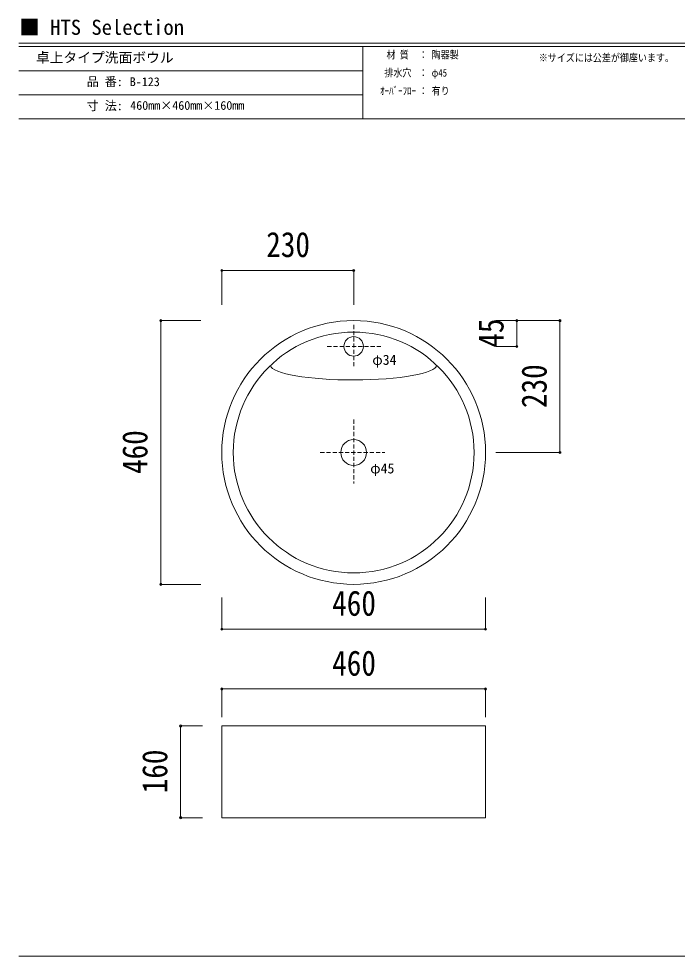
# Model space of a CAD drawing. Units: millimetres, scale not verified. Extents: x -1203 to 1210, y -824 to 811.
# Drawn here: x -1203 to -54, y -824 to 811 of the extents above; entities that cross this region are included whole.
import ezdxf
from ezdxf.enums import TextEntityAlignment as Align

# ---------------------------------------------------------------- set-up
doc = ezdxf.new("R2010")
doc.units = ezdxf.units.MM
doc.header["$LTSCALE"] = 6
doc.header["$PDMODE"] = 32
doc.header["$PDSIZE"] = 3.6
doc.linetypes.add('DASHED1', pattern=[1.8, 1.2, -0.6])
doc.layers.add('F-0', color=7, linetype='Continuous', lineweight=15)
doc.styles.add('ＭＳ ゴシック', font='')
doc.styles.get('ＭＳ ゴシック').set_extended_font_data('MS Gothic')

msp = doc.modelspace()

# ---------------------------------------------------------------- linework, layer by layer
at = {"layer": 'F-0'}
for p, q in [((1202.441, 768.043), (-1202.503, 768.043)), ((1202.441, 762.043), (-1202.503, 762.043)), ((-602.503, 762.043), (-602.503, 636.043)), ((-602.503, 720.043), (-1202.503, 720.043)), ((-602.503, 678.043), (-1202.503, 678.043)), ((1202.441, 636.043), (-1202.503, 636.043)), ((-848.466, -422.773), (-848.466, -582.773)), ((-848.466, -422.773), (-388.466, -422.773)), ((-388.466, -422.773), (-388.466, -582.773)), ((-1202.503, -824.477), (1202.441, -824.477))]:
    msp.add_line(p, q, dxfattribs=at)
at = {"layer": 'F-0', "color": 4, "lineweight": 9}
for p, q in [((-848.466, 371.773), (-618.466, 371.773)), ((-848.466, 371.773), (-848.466, 311.759)), ((-618.466, 371.773), (-618.466, 311.759)), ((-954.861, 284.195), (-954.861, -175.805)), ((-954.861, 284.195), (-884.77, 284.195)), ((-333.928, 284.195), (-370.763, 284.195)), ((-258.788, 284.195), (-370.763, 284.195)), ((-333.928, 284.195), (-333.928, 239.195)), ((-258.788, 284.195), (-258.788, 54.195)), ((-333.928, 239.195), (-370.763, 239.195)), ((-258.788, 54.195), (-370.763, 54.195)), ((-954.861, -175.805), (-884.77, -175.805)), ((-848.466, -253.825), (-848.466, -198.889)), ((-388.466, -253.825), (-388.466, -198.889)), ((-848.466, -253.825), (-388.466, -253.825)), ((-848.466, -358.325), (-848.466, -407.263)), ((-848.466, -358.325), (-388.466, -358.325)), ((-388.466, -358.325), (-388.466, -407.263)), ((-920.223, -422.773), (-920.223, -582.773)), ((-920.223, -422.773), (-882.335, -422.773)), ((-920.223, -582.773), (-882.335, -582.773))]:
    msp.add_line(p, q, dxfattribs=at)
at = {"layer": 'F-0', "color": 4, "linetype": 'DASHED1', "lineweight": 9}
for p, q in [((-618.466, 276.641), (-618.466, 201.104)), ((-570.894, 239.195), (-667.581, 239.195)), ((-618.466, 111.556), (-618.466, 0.101)), ((-676.676, 54.195), (-564.384, 54.195))]:
    msp.add_line(p, q, dxfattribs=at)
at = {"layer": 'F-0'}
msp.add_lwpolyline([(-848.466, -422.773), (-848.466, -582.773), (-388.466, -582.773)], dxfattribs=at)
for centre, radius in [((-618.466, 54.195), 230), ((-618.466, 54.195), 210), ((-618.466, 239.195), 17), ((-618.466, 54.195), 22.5)]:
    msp.add_circle(centre, radius, dxfattribs=at)
msp.add_ellipse((-618.766, 206.755), major_axis=(145, 0), ratio=0.18, start_param=3.17478569, end_param=6.26953161, dxfattribs=at)
at = {"layer": 'F-0', "color": 6}
for p in [(-848.466, 371.773), (-618.466, 371.773), (-954.861, 284.195), (-333.928, 284.195), (-258.788, 284.195), (-333.928, 239.195), (-258.788, 54.195), (-954.861, -175.805), (-848.466, -253.825), (-388.466, -253.825), (-848.466, -358.325), (-388.466, -358.325), (-920.223, -422.773), (-920.223, -582.773)]:
    msp.add_point(p, dxfattribs=at)

# ---------------------------------------------------------------- texts
at = {"layer": 'F-0', "style": 'ＭＳ ゴシック'}
for s, height, p in [('■ HTS Selection', 26.39, (-1201.64, 774.7)), ('卓上タイプ洗面ボウル', 17.6, (-1172.503, 729.043)), ('品 番:', 15.4, (-1084.003, 688.543)), ('B-123', 15.4, (-1008.929, 688.543)), ('寸 法:', 15.4, (-1084.003, 646.543)), ('460mm×460mm×160mm', 15.4, (-1008.154, 647.221)), ('φ34', 17.6, (-586.031, 201.756)), ('φ45', 17.6, (-589.654, 12.398))]:
    msp.add_text(s, height=height, dxfattribs=at).set_placement(p, align=Align.BOTTOM_LEFT)
at = {"layer": 'F-0', "style": 'ＭＳ ゴシック', "width": 0.85}
for s, p in [('材 質', (-561.253, 737.293)), ('：', (-505.003, 737.293)), ('陶器製', (-482.503, 737.293)), ('※サイズには公差が御座います。', (-295.63, 732.043)), ('排水穴', (-565.003, 705.793)), ('：', (-505.003, 705.793)), ('φ45', (-482.503, 705.793)), ('ｵｰﾊﾞｰﾌﾛｰ', (-572.503, 674.293)), ('：', (-505.003, 674.293)), ('有り', (-482.503, 674.293))]:
    msp.add_text(s, height=13.2, dxfattribs=at).set_placement(p, align=Align.BOTTOM_LEFT)
at = {"layer": 'F-0', "color": 3, "style": 'ＭＳ ゴシック', "width": 0.85}
for s, p in [('230', (-770.966, 381.773)), ('460', (-655.966, -243.825)), ('460', (-655.966, -348.325))]:
    msp.add_text(s, height=43.99, dxfattribs=at).set_placement(p, align=Align.BOTTOM_LEFT)
for s, p in [('45', (-343.928, 236.945)), ('230', (-268.788, 131.695)), ('460', (-964.861, 16.695)), ('160', (-930.223, -540.273))]:
    msp.add_text(s, height=43.99, rotation=90, dxfattribs=at).set_placement(p, align=Align.BOTTOM_LEFT)

doc.saveas('drawing.dxf')
